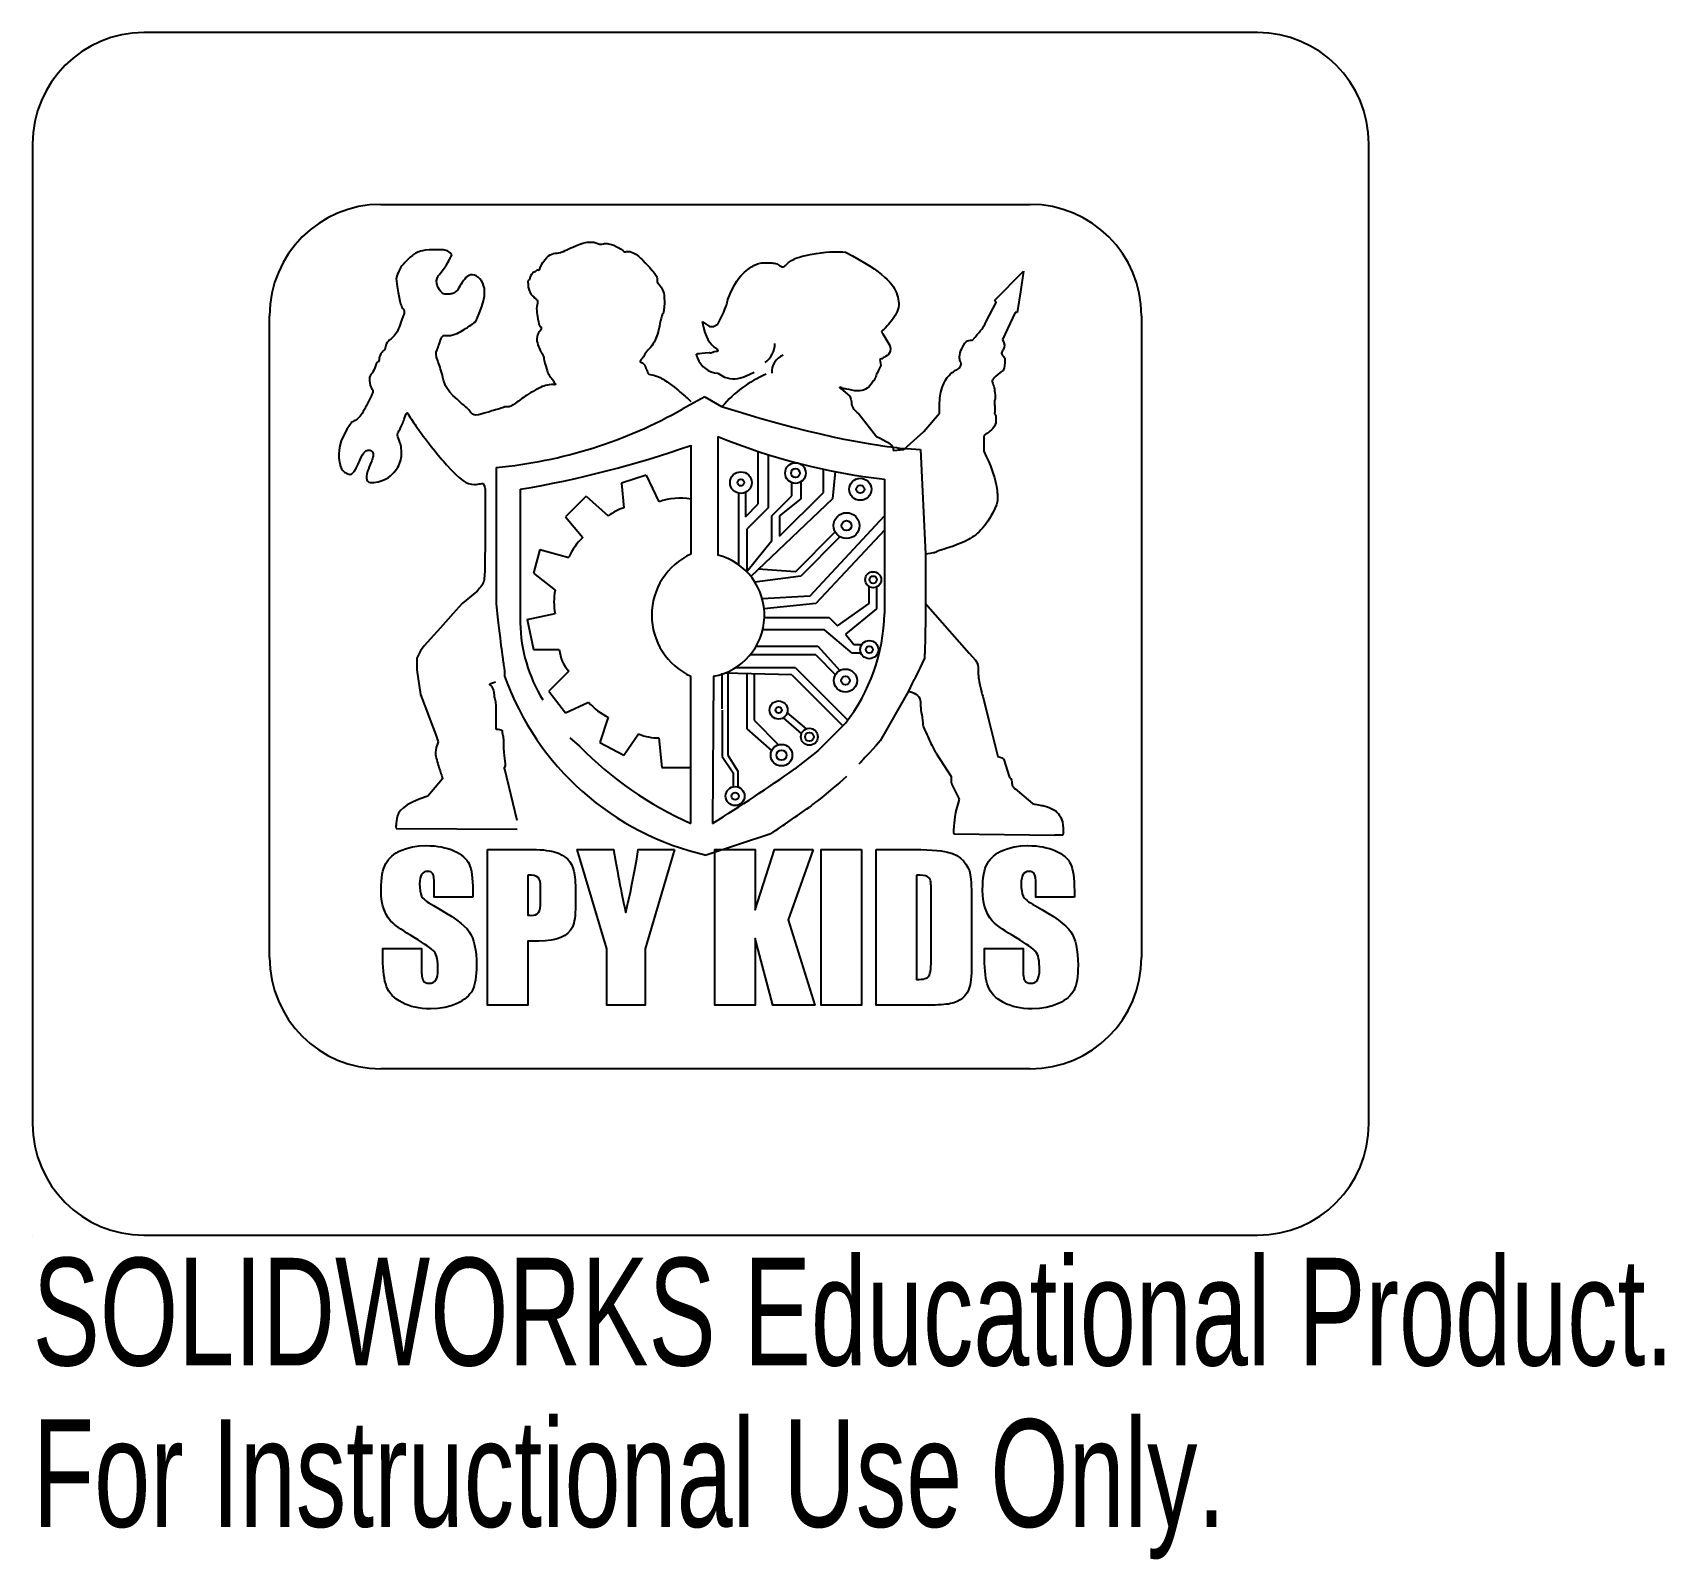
# Model space of a CAD drawing. Header units: millimetres. Extents: x 0 to 73.3, y -14.6 to 54.
import ezdxf

# ---------------------------------------------------------------- set-up
doc = ezdxf.new("R2010")
doc.units = ezdxf.units.MM
doc.styles.add('SLDTEXTSTYLE0', font='TXT', dxfattribs={"width": 0.7})

msp = doc.modelspace()

# ---------------------------------------------------------------- linework, layer by layer
at = {"color": 7, "linetype": 'Continuous', "lineweight": 25}
for p, q in [((55, 54), (5, 54)), ((0, 49), (0, 5)), ((60, 5), (60, 49)), ((5, 0), (55, 0))]:
    msp.add_line(p, q, dxfattribs=at)
at = {"color": 7, "linetype": 'Continuous'}
for p, q in [((15.64, 46.289), (44.79, 46.289)), ((43.185, 41.973), (44.497, 43.291)), ((44.497, 43.291), (44.355, 42.366)), ((42.821, 41.03), (43.275, 41.909)), ((43.275, 41.909), (43.185, 41.973)), ((44.355, 42.366), (44.214, 41.432)), ((10.64, 12.465), (10.64, 41.289)), ((30.062, 41.03), (30.394, 40.8)), ((44.12, 41.432), (43.554, 40.214)), ((44.214, 41.432), (44.12, 41.432)), ((49.79, 41.289), (49.79, 12.465)), ((30.394, 40.8), (30.571, 40.8)), ((30.571, 40.8), (30.762, 40.915)), ((38.181, 40.473), (38.492, 39.955)), ((38.045, 39.328), (38.082, 39.047)), ((30.762, 38.705), (31.064, 38.525)), ((32.008, 38.567), (32.393, 38.756)), ((30.188, 37.645), (29.196, 37.111)), ((30.188, 37.645), (30.936, 37.207)), ((36.295, 38.02), (36.694, 37.682)), ((30.968, 37.204), (30.977, 37.186)), ((37.092, 36.88), (37.894, 35.861)), ((40.017, 36.084), (40.721, 36.917)), ((43.21, 37.232), (43.21, 36.957)), ((43.257, 36.79), (43.257, 36.477)), ((39.121, 35.283), (40.017, 36.084)), ((29.557, 35.467), (29.557, 30.583)), ((30.762, 35.861), (30.762, 30.541)), ((32.584, 32.835), (32.584, 35.193)), ((38.638, 35.242), (39.121, 35.283)), ((39.863, 35.283), (40.091, 30.583)), ((42.709, 35.779), (42.709, 35.202)), ((20.819, 34.476), (20.819, 28.357)), ((33.032, 35.049), (33.032, 32.667)), ((27.544, 34.125), (26.448, 33.766)), ((26.448, 33.766), (26.545, 32.667)), ((27.544, 34.125), (28.125, 32.924)), ((34.089, 33.2), (34.089, 33.787)), ((34.501, 33.829), (34.501, 33.067)), ((35.506, 33.35), (35.506, 34.398)), ((36.028, 34.29), (35.917, 33.066)), ((38.247, 33.942), (38.247, 27.908)), ((21.89, 33.494), (21.89, 27.498)), ((24.854, 33.185), (23.923, 32.254)), ((24.854, 33.185), (25.845, 32.299)), ((31.69, 33.297), (31.69, 30.109)), ((32.008, 33.35), (32.008, 32.259)), ((35.917, 33.066), (32.247, 29.583)), ((33.188, 32.299), (34.089, 33.2)), ((33.541, 31.385), (35.506, 33.35)), ((34.501, 33.067), (33.541, 32.299)), ((23.923, 32.254), (24.706, 31.321)), ((32.008, 32.259), (32.584, 32.835)), ((33.032, 32.667), (32.065, 31.7)), ((33.188, 31.176), (33.188, 32.299)), ((33.541, 32.299), (33.541, 31.385)), ((34.892, 28.688), (38.247, 32.299)), ((32.065, 31.7), (32.065, 29.789)), ((34.253, 29.789), (36.037, 31.579)), ((38.247, 31.659), (35.161, 28.357)), ((22.775, 30.789), (22.488, 29.724)), ((22.775, 30.789), (24.076, 30.437)), ((33.188, 31.176), (32.065, 29.789)), ((36.252, 31.359), (34.501, 29.591)), ((40.091, 30.583), (40.091, 28.844)), ((22.488, 29.724), (23.456, 28.959)), ((34.501, 29.591), (32.432, 29.323)), ((34.253, 29.789), (32.584, 29.902)), ((19.869, 28.844), (19.288, 28.357)), ((34.892, 28.688), (32.76, 28.579)), ((37.569, 28.357), (37.569, 29.13)), ((37.894, 29.13), (37.894, 28.121)), ((40.091, 28.844), (40.091, 28.357)), ((18.882, 27.908), (18.308, 27.271)), ((19.288, 28.357), (18.882, 27.908)), ((22.203, 27.643), (23.456, 27.908)), ((35.161, 28.357), (32.846, 28.121)), ((36.143, 27.358), (37.569, 28.357)), ((37.894, 28.121), (36.498, 26.989)), ((40.091, 28.357), (42.056, 26.136)), ((18.308, 27.271), (17.861, 26.777)), ((22.203, 27.643), (22.488, 26.292)), ((35.549, 27.175), (32.78, 27.175)), ((32.858, 27.741), (35.761, 27.741)), ((36.805, 26.136), (35.549, 27.175)), ((35.761, 27.741), (36.143, 27.358)), ((17.576, 26.462), (17.422, 26.237)), ((17.861, 26.777), (17.576, 26.462)), ((32.49, 26.451), (35.262, 26.451)), ((35.262, 26.451), (36.252, 25.36)), ((36.498, 26.989), (36.88, 26.519)), ((36.88, 26.519), (37.232, 26.519)), ((17.422, 26.237), (17.249, 25.906)), ((17.249, 25.906), (17.249, 25.661)), ((17.249, 25.661), (17.249, 25.381)), ((22.488, 26.292), (23.648, 26.292)), ((35.161, 26.06), (32.219, 26.06)), ((35.161, 26.06), (36.045, 25.154)), ((37.194, 26.136), (36.805, 26.136)), ((42.056, 26.136), (42.335, 25.82)), ((17.249, 25.381), (17.422, 24.279)), ((21.194, 25.324), (21.194, 25.095)), ((24.076, 25.324), (23.174, 24.422)), ((29.557, 18.489), (29.557, 25.095)), ((30.57, 25.095), (30.533, 18.489)), ((30.968, 23.636), (30.968, 25.235)), ((34.089, 25.154), (31.064, 25.233)), ((31.219, 25.229), (31.219, 21.553)), ((34.253, 25.469), (31.542, 25.469)), ((32.065, 25.207), (32.065, 22.732)), ((32.393, 25.198), (32.393, 23.122)), ((34.089, 25.154), (36.377, 22.866)), ((34.253, 25.469), (36.6, 23.122)), ((17.422, 24.279), (17.683, 23.581)), ((23.174, 24.422), (23.923, 23.45)), ((39.334, 24.429), (38.063, 22.195)), ((39.493, 24.793), (39.334, 24.429)), ((42.668, 24.201), (42.939, 23.112)), ((17.683, 23.581), (17.836, 23.169)), ((23.923, 23.45), (24.959, 23.936)), ((30.968, 23.581), (30.968, 21.491)), ((33.88, 23.45), (34.737, 22.734)), ((17.836, 23.169), (17.98, 22.783)), ((17.98, 22.783), (18.101, 22.46)), ((25.845, 23.257), (25.47, 22.12)), ((32.065, 22.732), (33.186, 21.751)), ((32.393, 23.122), (33.495, 22.018)), ((33.694, 23.227), (34.519, 22.511)), ((36.498, 22.988), (35.262, 21.751)), ((42.939, 23.112), (43.337, 21.496)), ((18.101, 22.46), (18.214, 22.156)), ((24.123, 22.326), (24.557, 21.96)), ((25.47, 22.12), (26.545, 21.553)), ((26.545, 21.553), (27.211, 22.511)), ((28.125, 22.326), (28.249, 20.998)), ((30.968, 21.491), (31.462, 20.754)), ((31.219, 21.553), (31.669, 20.835)), ((35.262, 21.751), (34.229, 20.935)), ((40.589, 21.609), (41.249, 20.589)), ((43.606, 21.355), (43.855, 20.589)), ((21.183, 20.935), (21.748, 18.636)), ((28.249, 20.998), (29.557, 20.998)), ((31.462, 20.754), (31.462, 20.135)), ((31.669, 20.835), (31.669, 20.124)), ((18.409, 20.483), (17.744, 19.716)), ((41.288, 20.205), (41.599, 19.576)), ((44.12, 20.035), (44.896, 19.379)), ((16.32, 18.256), (21.762, 18.224)), ((33.142, 18.02), (30.246, 17.066)), ((41.357, 18.02), (45.897, 17.958)), ((46.264, 17.958), (45.897, 17.958)), ((44.79, 7.465), (15.64, 7.465))]:
    msp.add_line(p, q, dxfattribs=at)
at = {"color": 7, "linetype": 'Continuous', "flags": 128}
for points in [[(19.764, 15.183), (18.035, 15.183), (18.035, 15.183), (18.035, 15.736), (18.035, 15.736), (18.031, 15.912), (18.018, 16.053), (17.996, 16.158), (17.965, 16.229), (17.926, 16.275), (17.873, 16.309), (17.81, 16.329), (17.734, 16.336), (17.734, 16.336), (17.651, 16.327), (17.579, 16.301), (17.518, 16.257), (17.466, 16.197), (17.426, 16.118), (17.399, 16.022), (17.381, 15.907), (17.376, 15.775), (17.376, 15.775), (17.381, 15.604), (17.398, 15.456), (17.425, 15.329), (17.464, 15.227), (17.464, 15.227), (17.491, 15.18), (17.528, 15.131), (17.577, 15.08), (17.639, 15.027), (17.709, 14.973), (17.793, 14.916), (17.888, 14.858), (17.994, 14.798), (17.994, 14.798), (18.299, 14.626), (18.574, 14.461), (18.82, 14.303), (19.035, 14.152), (19.221, 14.009), (19.377, 13.874), (19.504, 13.747), (19.601, 13.626), (19.601, 13.626), (19.678, 13.5), (19.745, 13.356), (19.8, 13.195), (19.847, 13.015), (19.883, 12.818), (19.908, 12.602), (19.924, 12.369), (19.929, 12.118), (19.929, 12.118), (19.926, 11.935), (19.917, 11.764), (19.903, 11.606), (19.884, 11.46), (19.858, 11.328), (19.827, 11.207), (19.791, 11.099), (19.749, 11.002), (19.699, 10.915), (19.638, 10.831), (19.567, 10.75), (19.486, 10.673), (19.395, 10.599), (19.292, 10.53), (19.18, 10.464), (19.057, 10.401), (18.789, 10.296), (18.502, 10.22), (18.192, 10.175), (17.863, 10.159), (17.863, 10.159), (17.678, 10.163), (17.502, 10.177), (17.332, 10.199), (17.17, 10.23), (17.013, 10.27), (16.864, 10.319), (16.721, 10.375), (16.586, 10.442), (16.46, 10.516), (16.344, 10.594), (16.241, 10.677), (16.149, 10.764), (16.067, 10.857), (15.998, 10.954), (15.939, 11.056), (15.892, 11.163), (15.854, 11.279), (15.82, 11.405), (15.793, 11.544), (15.77, 11.693), (15.752, 11.855), (15.739, 12.028), (15.732, 12.212), (15.729, 12.407), (15.729, 12.407), (15.729, 12.877), (15.729, 12.877), (17.458, 12.877), (17.458, 12.877), (17.458, 11.97), (17.458, 11.97), (17.46, 11.869), (17.464, 11.779), (17.469, 11.698), (17.478, 11.626), (17.488, 11.563), (17.502, 11.51), (17.518, 11.467), (17.536, 11.432), (17.582, 11.379), (17.642, 11.342), (17.718, 11.32), (17.81, 11.312), (17.81, 11.312), (17.902, 11.321), (17.982, 11.349), (18.049, 11.395), (18.103, 11.459), (18.146, 11.541), (18.175, 11.643), (18.193, 11.76), (18.2, 11.896), (18.2, 11.896), (18.197, 12.048), (18.189, 12.187), (18.176, 12.312), (18.157, 12.424), (18.134, 12.52), (18.104, 12.604), (18.071, 12.674), (18.031, 12.73), (18.031, 12.73), (17.98, 12.783), (17.91, 12.843), (17.824, 12.91), (17.721, 12.986), (17.601, 13.069), (17.464, 13.159), (17.309, 13.255), (17.137, 13.361), (17.137, 13.361), (16.964, 13.466), (16.806, 13.565), (16.665, 13.657), (16.537, 13.742), (16.426, 13.817), (16.33, 13.887), (16.249, 13.949), (16.183, 14.004), (16.073, 14.117), (15.971, 14.25), (15.88, 14.402), (15.799, 14.573), (15.732, 14.767), (15.685, 14.986), (15.656, 15.23), (15.647, 15.499), (15.647, 15.499), (15.651, 15.696), (15.66, 15.879), (15.676, 16.047), (15.699, 16.203), (15.729, 16.345), (15.765, 16.473), (15.809, 16.588), (15.858, 16.688), (15.914, 16.78), (15.98, 16.866), (16.052, 16.947), (16.134, 17.023), (16.223, 17.094), (16.321, 17.161), (16.426, 17.221), (16.54, 17.276), (16.788, 17.369), (17.06, 17.436), (17.357, 17.476), (17.677, 17.489), (17.677, 17.489), (17.856, 17.485), (18.028, 17.474), (18.193, 17.455), (18.351, 17.431), (18.503, 17.397), (18.649, 17.357), (18.786, 17.31), (18.918, 17.254), (19.041, 17.194), (19.153, 17.131), (19.253, 17.063), (19.345, 16.992), (19.423, 16.916), (19.493, 16.838), (19.551, 16.754), (19.597, 16.668), (19.636, 16.571), (19.67, 16.459), (19.699, 16.333), (19.723, 16.19), (19.741, 16.032), (19.754, 15.858), (19.762, 15.669), (19.764, 15.465), (19.764, 15.465), (19.764, 15.183)], [(20.423, 17.324), (22.271, 17.324), (22.271, 17.324), (22.454, 17.323), (22.625, 17.316), (22.784, 17.307), (22.935, 17.296), (23.073, 17.279), (23.201, 17.258), (23.318, 17.235), (23.424, 17.208), (23.613, 17.145), (23.776, 17.068), (23.915, 16.979), (24.029, 16.876), (24.123, 16.763), (24.2, 16.637), (24.26, 16.5), (24.304, 16.351), (24.321, 16.269), (24.336, 16.176), (24.348, 16.072), (24.358, 15.957), (24.366, 15.833), (24.372, 15.697), (24.375, 15.552), (24.376, 15.395), (24.376, 15.395), (24.376, 14.794), (24.376, 14.794), (24.374, 14.635), (24.367, 14.487), (24.357, 14.349), (24.341, 14.224), (24.321, 14.108), (24.296, 14.005), (24.268, 13.913), (24.235, 13.832), (24.15, 13.689), (24.035, 13.564), (23.891, 13.457), (23.717, 13.367), (23.514, 13.296), (23.282, 13.246), (23.022, 13.217), (22.733, 13.206), (22.733, 13.206), (22.235, 13.206), (22.235, 13.206), (22.235, 10.324), (22.235, 10.324), (20.423, 10.324), (20.423, 10.324), (20.423, 17.324)], [(28.823, 17.324), (27.506, 12.858), (27.506, 12.858), (27.506, 10.324), (27.506, 10.324), (25.776, 10.324), (25.776, 10.324), (25.776, 12.858), (25.776, 12.858), (24.458, 17.324), (24.458, 17.324), (26.085, 17.324), (26.085, 17.324), (26.131, 17.063), (26.175, 16.812), (26.217, 16.572), (26.259, 16.345), (26.299, 16.127), (26.336, 15.923), (26.373, 15.728), (26.408, 15.546), (26.441, 15.373), (26.472, 15.214), (26.503, 15.064), (26.531, 14.927), (26.56, 14.799), (26.585, 14.685), (26.609, 14.581), (26.632, 14.488), (26.632, 14.488), (26.7, 14.774), (26.768, 15.079), (26.838, 15.404), (26.907, 15.749), (26.978, 16.113), (27.05, 16.497), (27.123, 16.901), (27.197, 17.324), (27.197, 17.324), (28.823, 17.324)], [(35.041, 17.324), (33.929, 14.164), (33.929, 14.164), (35.123, 10.324), (35.123, 10.324), (33.229, 10.324), (33.229, 10.324), (32.447, 13.325), (32.447, 13.325), (32.447, 10.324), (32.447, 10.324), (30.635, 10.324), (30.635, 10.324), (30.635, 17.324), (30.635, 17.324), (32.447, 17.324), (32.447, 17.324), (32.447, 14.604), (32.447, 14.604), (33.311, 17.324), (33.311, 17.324), (35.041, 17.324)], [(37.223, 17.324), (37.223, 10.324), (37.223, 10.324), (35.411, 10.324), (35.411, 10.324), (35.411, 17.324), (35.411, 17.324), (37.223, 17.324)], [(37.882, 17.324), (39.265, 17.324), (39.265, 17.324), (39.587, 17.323), (39.88, 17.316), (40.148, 17.307), (40.389, 17.294), (40.601, 17.276), (40.786, 17.256), (40.946, 17.231), (41.077, 17.203), (41.3, 17.132), (41.493, 17.043), (41.659, 16.934), (41.795, 16.805), (41.907, 16.663), (41.994, 16.513), (42.06, 16.355), (42.103, 16.189), (42.117, 16.094), (42.13, 15.978), (42.14, 15.842), (42.149, 15.686), (42.155, 15.508), (42.16, 15.311), (42.163, 15.093), (42.164, 14.855), (42.164, 14.855), (42.164, 12.403), (42.164, 12.403), (42.163, 12.178), (42.159, 11.971), (42.151, 11.784), (42.142, 11.617), (42.13, 11.469), (42.114, 11.342), (42.095, 11.232), (42.074, 11.144), (42.022, 10.993), (41.951, 10.861), (41.865, 10.745), (41.76, 10.646), (41.642, 10.563), (41.511, 10.494), (41.365, 10.437), (41.207, 10.395), (41.119, 10.378), (41.022, 10.364), (40.912, 10.351), (40.794, 10.342), (40.664, 10.334), (40.525, 10.328), (40.374, 10.325), (40.214, 10.324), (40.214, 10.324), (37.882, 10.324), (37.882, 10.324), (37.882, 17.324)], [(46.776, 15.183), (45.047, 15.183), (45.047, 15.183), (45.047, 15.736), (45.047, 15.736), (45.043, 15.912), (45.03, 16.053), (45.008, 16.158), (44.977, 16.229), (44.937, 16.275), (44.885, 16.309), (44.822, 16.329), (44.746, 16.336), (44.746, 16.336), (44.663, 16.327), (44.591, 16.301), (44.529, 16.257), (44.478, 16.197), (44.438, 16.118), (44.411, 16.022), (44.393, 15.907), (44.388, 15.775), (44.388, 15.775), (44.393, 15.604), (44.41, 15.456), (44.437, 15.329), (44.475, 15.227), (44.475, 15.227), (44.502, 15.18), (44.54, 15.131), (44.589, 15.08), (44.65, 15.027), (44.721, 14.973), (44.805, 14.916), (44.9, 14.858), (45.006, 14.798), (45.006, 14.798), (45.31, 14.626), (45.586, 14.461), (45.832, 14.303), (46.047, 14.152), (46.233, 14.009), (46.389, 13.874), (46.516, 13.747), (46.613, 13.626), (46.613, 13.626), (46.69, 13.5), (46.757, 13.356), (46.812, 13.195), (46.858, 13.015), (46.894, 12.818), (46.92, 12.602), (46.936, 12.369), (46.941, 12.118), (46.941, 12.118), (46.938, 11.935), (46.929, 11.764), (46.915, 11.606), (46.896, 11.46), (46.87, 11.328), (46.839, 11.207), (46.803, 11.099), (46.761, 11.002), (46.71, 10.915), (46.65, 10.831), (46.579, 10.75), (46.498, 10.673), (46.407, 10.599), (46.304, 10.53), (46.192, 10.464), (46.068, 10.401), (45.801, 10.296), (45.514, 10.22), (45.204, 10.175), (44.874, 10.159), (44.874, 10.159), (44.69, 10.163), (44.514, 10.177), (44.344, 10.199), (44.182, 10.23), (44.025, 10.27), (43.876, 10.319), (43.733, 10.375), (43.598, 10.442), (43.472, 10.516), (43.356, 10.594), (43.253, 10.677), (43.16, 10.764), (43.079, 10.857), (43.01, 10.954), (42.951, 11.056), (42.904, 11.163), (42.866, 11.279), (42.832, 11.405), (42.805, 11.544), (42.782, 11.693), (42.764, 11.855), (42.751, 12.028), (42.743, 12.212), (42.741, 12.407), (42.741, 12.407), (42.741, 12.877), (42.741, 12.877), (44.47, 12.877), (44.47, 12.877), (44.47, 11.97), (44.47, 11.97), (44.472, 11.869), (44.475, 11.779), (44.481, 11.698), (44.49, 11.626), (44.5, 11.563), (44.514, 11.51), (44.529, 11.467), (44.547, 11.432), (44.594, 11.379), (44.654, 11.342), (44.73, 11.32), (44.822, 11.312), (44.822, 11.312), (44.914, 11.321), (44.994, 11.349), (45.061, 11.395), (45.115, 11.459), (45.157, 11.541), (45.187, 11.643), (45.205, 11.76), (45.211, 11.896), (45.211, 11.896), (45.209, 12.048), (45.201, 12.187), (45.188, 12.312), (45.169, 12.424), (45.146, 12.52), (45.116, 12.604), (45.083, 12.674), (45.043, 12.73), (45.043, 12.73), (44.991, 12.783), (44.922, 12.843), (44.836, 12.91), (44.733, 12.986), (44.613, 13.069), (44.475, 13.159), (44.321, 13.255), (44.149, 13.361), (44.149, 13.361), (43.976, 13.466), (43.818, 13.565), (43.676, 13.657), (43.549, 13.742), (43.438, 13.817), (43.342, 13.887), (43.261, 13.949), (43.195, 14.004), (43.084, 14.117), (42.983, 14.25), (42.891, 14.402), (42.81, 14.573), (42.743, 14.767), (42.697, 14.986), (42.667, 15.23), (42.658, 15.499), (42.658, 15.499), (42.662, 15.696), (42.671, 15.879), (42.688, 16.047), (42.711, 16.203), (42.741, 16.345), (42.777, 16.473), (42.821, 16.588), (42.869, 16.688), (42.926, 16.78), (42.992, 16.866), (43.064, 16.947), (43.146, 17.023), (43.235, 17.094), (43.333, 17.161), (43.438, 17.221), (43.551, 17.276), (43.8, 17.369), (44.071, 17.436), (44.369, 17.476), (44.689, 17.489), (44.689, 17.489), (44.868, 17.485), (45.04, 17.474), (45.205, 17.455), (45.363, 17.431), (45.515, 17.397), (45.66, 17.357), (45.798, 17.31), (45.929, 17.254), (46.053, 17.194), (46.165, 17.131), (46.265, 17.063), (46.357, 16.992), (46.435, 16.916), (46.505, 16.838), (46.563, 16.754), (46.609, 16.668), (46.647, 16.571), (46.682, 16.459), (46.71, 16.333), (46.735, 16.19), (46.753, 16.032), (46.766, 15.858), (46.774, 15.669), (46.776, 15.465), (46.776, 15.465), (46.776, 15.183)], [(22.235, 16.171), (22.235, 14.363), (22.235, 14.363), (22.307, 14.361), (22.369, 14.359), (22.369, 14.359), (22.485, 14.367), (22.58, 14.39), (22.657, 14.43), (22.715, 14.484), (22.757, 14.564), (22.787, 14.677), (22.805, 14.824), (22.811, 15.004), (22.811, 15.004), (22.811, 15.588), (22.811, 15.588), (22.805, 15.754), (22.783, 15.889), (22.748, 15.991), (22.699, 16.062), (22.629, 16.109), (22.527, 16.144), (22.396, 16.165), (22.235, 16.171)], [(39.694, 16.171), (39.694, 11.477), (39.694, 11.477), (39.801, 11.479), (39.897, 11.487), (39.983, 11.5), (40.058, 11.517), (40.121, 11.54), (40.175, 11.567), (40.217, 11.6), (40.248, 11.638), (40.273, 11.687), (40.293, 11.752), (40.311, 11.836), (40.327, 11.938), (40.338, 12.055), (40.346, 12.19), (40.351, 12.343), (40.353, 12.513), (40.353, 12.513), (40.353, 15.286), (40.353, 15.286), (40.353, 15.402), (40.35, 15.506), (40.347, 15.6), (40.344, 15.683), (40.338, 15.755), (40.333, 15.816), (40.326, 15.866), (40.318, 15.906), (40.295, 15.97), (40.261, 16.026), (40.216, 16.071), (40.16, 16.107), (40.084, 16.135), (39.982, 16.156), (39.851, 16.167), (39.694, 16.171)], [(0, 0), (0, 0)], [(0, 0), (0, 0)], [(0, 0), (0, 0)], [(0, 0), (0, 0)], [(0, 0), (0, 0)]]:
    msp.add_lwpolyline(points, dxfattribs=at)
at = {"color": 7, "linetype": 'Continuous'}
for centre, radius in [((34.253, 34.22), 0.463), ((31.803, 33.792), 0.487), ((31.803, 33.792), 0.15), ((34.253, 34.22), 0.2), ((37.163, 33.494), 0.497), ((37.163, 33.494), 0.182), ((36.545, 31.861), 0.581), ((36.545, 31.861), 0.223), ((37.743, 29.433), 0.359), ((37.743, 29.433), 0.164), ((37.569, 26.292), 0.406), ((37.569, 26.292), 0.158), ((36.498, 24.904), 0.518), ((36.498, 24.904), 0.191), ((33.495, 23.581), 0.406), ((33.495, 23.581), 0.142), ((34.876, 22.38), 0.381), ((33.626, 21.553), 0.483), ((34.876, 22.38), 0.195), ((33.626, 21.553), 0.223), ((31.542, 19.716), 0.427), ((31.542, 19.716), 0.165)]:
    msp.add_circle(centre, radius, dxfattribs=at)
at = {"color": 7, "linetype": 'Continuous', "lineweight": 25}
for centre, start, end in [((5, 49), 90, 180), ((55, 49), 0, 90), ((5, 5), 180, 270), ((55, 5), 270, 0)]:
    msp.add_arc(centre, 5, start, end, dxfattribs=at)
at = {"color": 7, "linetype": 'Continuous'}
for centre, radius, start, end in [((15.64, 41.289), 5, 90, 180), ((44.79, 41.289), 5, 0, 90), ((32.247, 40.06), 1.084, 306.42304, 358.90861), ((30.852, 39.779), 1.078, 201.52298, 265.23299), ((33.97, 38.776), 0.785, 110.54913, 185.21584), ((34.892, 33.942), 5.103, 112.47711, 140.25298), ((31.48, 39.795), 1.336, 251.85334, 293.24533), ((18.947, 55.061), 20.67, 275.19463, 299.7257), ((14.209, 79.225), 46.372, 279.53469, 289.32836), ((41.611, 62.613), 28.868, 247.92501, 263.30831), ((29.068, 30.42), 2.675, 79.46285, 110.63912), ((27.536, 29.936), 2.905, 109.9391, 125.58004), ((26.418, 29.433), 2.548, 132.2068, 156.78814), ((30.819, 27.839), 3.02, 114.70501, 245.29499), ((30.071, 27.839), 2.789, 280.31652, 75.65109), ((26.295, 28.433), 2.887, 169.5137, 190.4863), ((29.872, 28.114), 8.378, 322.2723, 358.59016), ((28.805, 27.643), 6.916, 181.19857, 211.49119), ((25.31, 26.448), 1.669, 185.34279, 222.33535), ((33.032, 29.323), 12.57, 199.6552, 257.19477), ((26.973, 25.647), 2.643, 220.35123, 244.74406), ((28.098, 24.548), 2.222, 246.46233, 270.69001), ((35.917, 32.989), 15.833, 224.15278, 246.31544), ((-10.673, 84.764), 78.04, 301.87135, 305.1256), ((2.114, 64.677), 56.032, 303.62519, 305.7831), ((15.64, 12.465), 5, 180, 270), ((44.79, 12.465), 5, 270, 0)]:
    msp.add_arc(centre, radius, start, end, dxfattribs=at)
for points, knots in [([(18.817, 44.021), (18.72, 44.153), (18.578, 44.247), (18.243, 44.25), (17.571, 44.246), (17.413, 44.185), (17.262, 44.128), (16.971, 43.967), (16.538, 43.464), (16.667, 43.649), (16.538, 43.464)], [0, 0, 0, 0, 0.061326, 0.124965, 0.250501, 0.502538, 0.565904, 0.626501, 0.7514, 1, 1, 1, 1]), ([(18.274, 43.137), (18.63, 43.605), (18.817, 44.021), (18.761, 43.879), (18.817, 44.021)], [0, 0, 0, 0, 0.563563, 1, 1, 1, 1]), ([(22.738, 43.311), (22.972, 43.904), (23.392, 44.127), (23.646, 44.092), (23.848, 44.18), (24.704, 44.593), (25.024, 44.614), (25.334, 44.566), (25.463, 44.47), (25.614, 44.524), (25.934, 44.534), (26.498, 44.26), (26.547, 44.151), (26.582, 44.151), (26.748, 44.193), (27.054, 44.111), (27.666, 43.515), (27.938, 43.193), (28.049, 43.015), (28.042, 42.801), (28.054, 42.875), (28.042, 42.801)], [0, 0, 0, 0, 0.0939054, 0.1639924, 0.2017733, 0.2342484, 0.374386, 0.4216094, 0.4678487, 0.4914952, 0.5152066, 0.562316, 0.6547872, 0.6723213, 0.6775497, 0.7027861, 0.7493892, 0.8753107, 0.9373914, 0.968383, 1, 1, 1, 1]), ([(31.219, 42.012), (31.496, 42.767), (32.035, 43.35), (32.362, 43.537), (32.632, 43.659), (32.927, 43.664), (33.161, 43.666), (33.445, 43.62), (33.569, 43.509), (33.702, 43.466), (33.785, 43.526), (33.847, 43.591), (33.96, 43.684), (34.168, 43.849), (35.3, 44.172), (36.498, 44.143), (36.103, 44.17), (36.498, 44.143)], [0, 0, 0, 0, 0.126239, 0.250774, 0.309875, 0.356393, 0.402665, 0.439412, 0.484415, 0.510557, 0.532512, 0.548702, 0.562712, 0.585725, 0.627325, 0.811993, 1, 1, 1, 1]), ([(36.498, 44.143), (38.253, 43.23), (38.865, 42.455), (38.943, 41.478), (38.286, 40.726), (38.194, 40.642), (38.139, 40.609), (38.11, 40.57), (38.181, 40.473), (38.14, 40.505), (38.181, 40.473)], [0, 0, 0, 0, 0.373003, 0.559333, 0.744215, 0.932433, 0.956073, 0.968024, 0.977257, 1, 1, 1, 1]), ([(16.538, 43.464), (16.394, 43.187), (16.32, 42.954), (16.342, 43.033), (16.32, 42.954)], [0, 0, 0, 0, 0.560356, 1, 1, 1, 1]), ([(22.738, 43.311), (22.696, 43.341), (22.664, 43.345), (22.616, 43.303), (22.543, 43.234), (22.492, 43.235), (22.45, 43.217), (22.33, 43.046), (22.315, 42.925), (22.297, 42.881), (22.255, 42.871), (22.243, 42.853), (22.24, 42.825), (22.244, 42.76), (22.244, 42.658), (22.301, 42.262), (22.639, 42.038), (22.682, 41.948), (22.668, 41.847), (22.613, 41.652), (22.697, 41.055), (22.735, 40.908), (22.758, 40.835), (22.823, 40.789), (22.839, 40.723), (22.822, 40.649), (22.713, 40.545), (22.605, 40.261), (22.685, 39.975), (22.793, 39.692), (22.899, 39.585), (22.94, 39.444), (23.088, 38.784), (23.171, 38.633), (23.277, 38.505), (23.477, 38.227), (23.483, 38.213), (23.48, 38.201), (23.438, 38.188), (23.396, 38.194), (23.056, 38.196), (22.513, 37.934), (21.836, 37.491), (21.527, 37.23), (21.337, 37.185), (21.23, 37.205), (21.136, 37.162), (21.166, 37.183), (21.136, 37.162)], [0, 0, 0, 0, 0.00597, 0.009724, 0.017068, 0.028726, 0.034698, 0.040027, 0.064149, 0.078241, 0.083714, 0.08879, 0.091231, 0.094483, 0.102055, 0.113816, 0.1602, 0.207182, 0.218736, 0.230513, 0.253995, 0.32381, 0.341325, 0.350269, 0.359563, 0.367368, 0.376171, 0.393586, 0.428746, 0.463168, 0.498232, 0.515682, 0.532646, 0.611098, 0.630935, 0.65026, 0.689932, 0.691667, 0.693034, 0.698164, 0.703071, 0.742394, 0.812238, 0.905983, 0.952715, 0.975424, 0.987985, 1, 1, 1, 1]), ([(16.32, 42.954), (16.455, 41.927), (16.567, 41.686), (16.649, 41.574), (16.712, 41.469), (16.512, 40.958), (16.365, 40.419), (15.928, 40.163), (15.836, 39.915), (15.827, 39.778), (15.727, 39.701), (15.561, 39.502), (15.557, 39.236), (15.546, 39.328), (15.557, 39.236)], [0, 0, 0, 0, 0.244867, 0.307583, 0.340471, 0.369513, 0.499273, 0.631331, 0.751005, 0.813612, 0.846026, 0.875875, 0.937077, 1, 1, 1, 1]), ([(19.897, 41.03), (20.386, 42.072), (20.309, 42.699), (19.962, 43.115), (19.596, 43.155), (19.349, 42.892), (19.104, 42.455), (18.926, 42.278), (18.692, 42.253), (18.435, 42.25), (18.268, 42.423), (18.063, 42.853), (18.274, 43.137), (18.177, 43.045), (18.274, 43.137)], [0, 0, 0, 0, 0.214387, 0.332232, 0.432993, 0.501711, 0.56899, 0.662268, 0.709072, 0.752783, 0.80068, 0.845475, 0.934208, 1, 1, 1, 1]), ([(28.042, 42.801), (28.336, 42.473), (28.377, 42.03), (28.364, 41.586), (28.326, 41.481), (28.324, 41.426), (28.295, 41.378), (28.205, 41.176), (28.059, 40.304), (27.826, 39.934), (27.509, 39.629), (27.426, 39.423), (27.27, 39.268), (27.268, 39.241), (27.279, 39.212), (27.311, 39.192), (27.353, 39.187), (27.427, 39.143), (27.5, 39.058), (27.515, 38.949), (27.611, 38.813), (27.604, 38.727), (27.649, 38.661), (27.976, 38.614), (28.567, 38.313), (29.557, 37.435), (29.239, 37.729), (29.557, 37.435)], [0, 0, 0, 0, 0.062294, 0.125104, 0.187992, 0.203681, 0.211542, 0.21945, 0.250725, 0.375666, 0.437532, 0.499706, 0.531171, 0.562275, 0.566138, 0.570502, 0.575893, 0.581902, 0.594001, 0.609936, 0.62539, 0.648904, 0.661134, 0.672406, 0.719065, 0.812896, 1, 1, 1, 1]), ([(30.762, 40.915), (31.083, 41.502), (31.219, 42.012), (31.182, 41.838), (31.219, 42.012)], [0, 0, 0, 0, 0.559055, 1, 1, 1, 1]), ([(19.057, 37.541), (18.497, 37.997), (18.449, 38.596), (18.106, 39.446), (18.098, 39.644), (18.204, 39.852), (18.343, 40.3), (18.409, 40.382), (18.505, 40.407), (18.746, 40.376), (19.176, 40.517), (19.897, 41.03), (19.67, 40.851), (19.897, 41.03)], [0, 0, 0, 0, 0.146536, 0.26849, 0.454657, 0.494941, 0.542351, 0.637452, 0.658837, 0.67903, 0.72845, 0.820271, 1, 1, 1, 1]), ([(30.062, 41.03), (30.197, 40.242), (30.688, 39.831), (30.496, 39.952), (30.688, 39.831)], [0, 0, 0, 0, 0.5552653, 1, 1, 1, 1]), ([(42.207, 40.187), (42.538, 40.592), (42.707, 40.787), (42.821, 41.03), (42.789, 40.946), (42.821, 41.03)], [0, 0, 0, 0, 0.498045, 0.744216, 1, 1, 1, 1]), ([(30.394, 39.617), (29.807, 39.574), (29.797, 39.559), (29.798, 39.535), (29.817, 39.473), (29.842, 39.414), (29.849, 39.394), (29.85, 39.387), (29.849, 39.384), (29.85, 39.385), (29.849, 39.384)], [0, 0, 0, 0, 0.7442637, 0.7663818, 0.7965225, 0.8785657, 0.9597396, 0.9871668, 0.9954829, 1, 1, 1, 1]), ([(30.688, 39.831), (30.768, 39.746), (30.772, 39.719), (30.761, 39.695), (30.394, 39.617), (30.542, 39.603), (30.394, 39.617)], [0, 0, 0, 0, 0.215236, 0.26433, 0.311679, 1, 1, 1, 1]), ([(38.492, 39.955), (38.552, 39.731), (38.455, 39.521), (38.045, 39.328), (38.198, 39.368), (38.045, 39.328)], [0, 0, 0, 0, 0.252972, 0.505159, 1, 1, 1, 1]), ([(40.721, 36.917), (40.674, 37.951), (41.229, 38.825), (41.493, 38.82), (41.676, 39.016), (41.711, 39.136), (41.647, 39.244), (41.594, 39.494), (41.775, 39.977), (41.951, 40.173), (42.078, 40.183), (42.207, 40.187), (42.164, 40.185), (42.207, 40.187)], [0, 0, 0, 0, 0.249797, 0.499768, 0.56329, 0.62809, 0.658036, 0.688447, 0.750159, 0.874708, 0.938133, 0.968882, 1, 1, 1, 1]), ([(43.554, 40.214), (43.668, 39.998), (43.598, 39.772), (43.512, 39.676), (43.495, 39.575), (43.65, 39.384), (43.578, 39.439), (43.65, 39.384)], [0, 0, 0, 0, 0.254457, 0.501141, 0.635624, 0.742999, 1, 1, 1, 1]), ([(15.557, 39.236), (15.498, 39.227), (15.462, 39.195), (15.412, 39.104), (15.32, 38.812), (15.234, 38.698), (15.132, 38.58), (15.103, 38.275), (15.228, 37.998), (15.282, 37.939), (15.281, 37.863), (15.222, 37.72), (15.083, 37.444), (14.806, 36.871), (14.612, 36.634), (14.327, 36.511), (14.429, 36.543), (14.327, 36.511)], [0, 0, 0, 0, 0.018048, 0.032719, 0.064142, 0.15698, 0.200272, 0.247591, 0.340232, 0.432338, 0.45664, 0.479614, 0.526686, 0.620334, 0.8131, 0.90603, 1, 1, 1, 1]), ([(38.082, 39.047), (38.012, 38.865), (37.885, 38.696), (37.856, 38.503), (37.743, 38.341), (37.79, 38.391), (37.743, 38.341)], [0, 0, 0, 0, 0.243471, 0.508878, 0.752933, 1, 1, 1, 1]), ([(43.65, 39.384), (43.657, 39.068), (43.581, 38.83), (43.613, 38.908), (43.581, 38.83)], [0, 0, 0, 0, 0.557256, 1, 1, 1, 1]), ([(37.743, 38.341), (37.49, 37.969), (37.086, 37.848), (36.252, 38.081), (36.521, 37.96), (36.252, 38.081)], [0, 0, 0, 0, 0.259013, 0.50138, 1, 1, 1, 1]), ([(43.581, 38.83), (43.19, 38.552), (43.025, 38.364), (43.159, 38.17), (43.23, 37.696), (43.231, 37.574), (43.216, 37.518), (43.178, 37.469), (43.21, 37.232), (43.172, 37.319), (43.21, 37.232)], [0, 0, 0, 0, 0.249117, 0.378851, 0.501221, 0.750065, 0.813494, 0.843168, 0.875489, 1, 1, 1, 1]), ([(21.136, 37.162), (20.993, 37.107), (20.843, 37.086), (20.555, 36.989), (19.97, 36.812), (19.813, 36.815), (19.696, 36.909), (19.506, 37.156), (19.471, 37.162), (19.441, 37.184), (19.392, 37.243), (19.276, 37.336), (19.057, 37.541), (19.126, 37.468), (19.057, 37.541)], [0, 0, 0, 0, 0.062889, 0.124949, 0.249465, 0.500278, 0.564957, 0.62627, 0.754332, 0.769069, 0.784362, 0.815594, 0.876669, 1, 1, 1, 1]), ([(36.252, 38.081), (36.229, 38.067), (36.227, 38.056), (36.295, 38.02), (36.261, 38.025), (36.295, 38.02)], [0, 0, 0, 0, 0.23208, 0.331104, 1, 1, 1, 1]), ([(36.694, 37.682), (36.775, 37.46), (36.753, 37.217), (36.916, 37.043), (37.092, 36.88), (37.038, 36.935), (37.092, 36.88)], [0, 0, 0, 0, 0.246924, 0.500741, 0.749494, 1, 1, 1, 1]), ([(14.327, 36.511), (13.698, 35.643), (13.737, 34.588), (13.926, 34.274), (14.251, 34.14), (14.357, 34.184), (14.427, 34.286), (14.558, 34.489), (14.747, 34.933), (14.902, 35.213), (15.055, 35.261), (15.218, 35.241), (15.301, 35.102), (15.291, 34.941), (15.182, 34.638), (14.985, 34.196), (14.963, 33.957), (15.103, 33.765), (15.802, 33.85), (16.362, 34.314), (16.633, 34.976), (16.495, 35.683), (16.387, 35.841), (16.376, 35.994), (16.564, 36.299), (16.771, 36.886), (16.793, 36.919), (16.818, 36.926), (16.978, 36.672), (17.664, 35.669), (19.063, 34.003), (19.552, 33.652), (20.145, 33.744), (20.238, 33.78), (20.319, 33.559), (20.32, 33.016), (20.315, 30.848), (20.314, 29.748), (20.254, 29.207), (19.869, 28.844), (20.025, 28.951), (19.869, 28.844)], [0, 0, 0, 0, 0.052508, 0.104185, 0.122122, 0.139343, 0.144971, 0.151018, 0.162808, 0.186454, 0.202094, 0.209972, 0.21803, 0.225939, 0.233842, 0.24958, 0.273251, 0.285018, 0.296664, 0.331118, 0.366731, 0.401702, 0.436955, 0.44634, 0.453835, 0.471374, 0.501846, 0.503778, 0.505053, 0.519722, 0.579198, 0.685704, 0.715133, 0.744503, 0.749372, 0.760931, 0.787492, 0.893604, 0.947445, 0.974091, 1, 1, 1, 1]), ([(30.936, 37.207), (35.837, 35.68), (39.863, 35.283), (38.509, 35.356), (39.863, 35.283)], [0, 0, 0, 0, 0.559307, 1, 1, 1, 1]), ([(43.21, 36.957), (43.174, 36.919), (43.184, 36.882), (43.211, 36.853), (43.257, 36.79), (43.243, 36.813), (43.257, 36.79)], [0, 0, 0, 0, 0.253128, 0.43564, 0.626072, 1, 1, 1, 1]), ([(42.721, 35.917), (42.71, 35.84), (42.709, 35.779), (42.709, 35.8), (42.709, 35.779)], [0, 0, 0, 0, 0.559864, 1, 1, 1, 1]), ([(43.257, 36.477), (43.151, 36.248), (43.013, 36.108), (42.721, 35.917), (42.822, 35.976), (42.721, 35.917)], [0, 0, 0, 0, 0.316622, 0.562624, 1, 1, 1, 1]), ([(37.894, 35.861), (38.359, 35.644), (38.571, 35.478), (38.644, 35.376), (38.638, 35.242), (38.647, 35.289), (38.638, 35.242)], [0, 0, 0, 0, 0.492803, 0.75072, 0.87123, 1, 1, 1, 1]), ([(42.709, 35.202), (43.356, 33.926), (43.285, 32.795), (43.352, 33.181), (43.285, 32.795)], [0, 0, 0, 0, 0.558027, 1, 1, 1, 1]), ([(43.285, 32.795), (42.853, 31.841), (42.077, 31.132), (40.091, 30.583), (40.787, 30.683), (40.091, 30.583)], [0, 0, 0, 0, 0.251823, 0.504475, 1, 1, 1, 1]), ([(20.819, 28.357), (20.991, 26.654), (21.194, 25.324), (21.122, 25.767), (21.194, 25.324)], [0, 0, 0, 0, 0.559827, 1, 1, 1, 1]), ([(40.091, 28.357), (40.087, 26.984), (40.044, 25.906), (40.061, 26.265), (40.044, 25.906)], [0, 0, 0, 0, 0.560285, 1, 1, 1, 1]), ([(40.044, 25.906), (39.76, 25.27), (39.493, 24.793), (39.585, 24.95), (39.493, 24.793)], [0, 0, 0, 0, 0.56002, 1, 1, 1, 1]), ([(42.335, 25.82), (42.454, 25.639), (42.46, 25.431), (42.453, 25.01), (42.668, 24.201), (42.572, 24.469), (42.668, 24.201)], [0, 0, 0, 0, 0.128771, 0.252522, 0.502441, 1, 1, 1, 1]), ([(20.789, 24.824), (20.57, 24.763), (20.507, 24.731), (20.507, 24.727), (20.509, 24.724), (20.521, 24.716), (20.576, 24.694), (20.683, 24.527), (20.722, 24.326), (20.723, 24.12), (20.802, 23.94), (20.797, 23.12), (20.802, 22.92), (20.793, 22.806), (20.789, 22.725), (20.806, 22.718), (21.019, 22.705), (21.066, 22.679), (21.087, 22.639), (21.075, 22.532), (21.119, 22.439), (21.137, 22.341), (21.135, 22.135), (21.136, 21.723), (21.227, 21.121), (21.22, 21.042), (21.169, 20.986), (21.165, 20.964), (21.183, 20.935), (21.174, 20.944), (21.183, 20.935)], [0, 0, 0, 0, 0.050673, 0.066635, 0.067515, 0.06854, 0.071553, 0.084809, 0.12903, 0.174885, 0.220743, 0.264654, 0.447634, 0.492316, 0.517862, 0.535973, 0.540077, 0.587661, 0.599654, 0.609643, 0.633737, 0.656629, 0.67887, 0.724994, 0.816957, 0.952727, 0.970428, 0.987442, 0.992322, 1, 1, 1, 1]), ([(39.334, 24.429), (39.549, 24.382), (39.797, 24.209), (39.893, 23.97), (39.854, 23.716), (40.044, 22.711), (39.918, 23.045), (40.044, 22.711)], [0, 0, 0, 0, 0.106622, 0.253807, 0.378519, 0.503612, 1, 1, 1, 1]), ([(18.214, 22.156), (18.037, 21.765), (18.142, 21.328), (18.409, 20.483), (18.329, 20.761), (18.409, 20.483)], [0, 0, 0, 0, 0.243205, 0.49799, 1, 1, 1, 1]), ([(38.063, 22.195), (37.527, 21.601), (37.092, 21.147), (37.238, 21.297), (37.092, 21.147)], [0, 0, 0, 0, 0.5599873, 1, 1, 1, 1]), ([(40.044, 22.711), (40.201, 22.358), (40.338, 22.087), (40.458, 21.809), (40.589, 21.609), (40.542, 21.674), (40.589, 21.609)], [0, 0, 0, 0, 0.314067, 0.559987, 0.806258, 1, 1, 1, 1]), ([(43.337, 21.496), (43.513, 21.469), (43.606, 21.355), (43.579, 21.4), (43.606, 21.355)], [0, 0, 0, 0, 0.547228, 1, 1, 1, 1]), ([(36.545, 20.589), (35.631, 19.798), (34.876, 19.222), (35.13, 19.411), (34.876, 19.222)], [0, 0, 0, 0, 0.560328, 1, 1, 1, 1]), ([(41.249, 20.589), (41.226, 20.368), (41.288, 20.205), (41.262, 20.258), (41.288, 20.205)], [0, 0, 0, 0, 0.560374, 1, 1, 1, 1]), ([(43.855, 20.589), (43.962, 20.471), (43.969, 20.31), (43.985, 20.15), (44.12, 20.035), (44.065, 20.067), (44.12, 20.035)], [0, 0, 0, 0, 0.242211, 0.486876, 0.730821, 1, 1, 1, 1]), ([(17.744, 19.716), (16.613, 19.354), (16.316, 18.851), (16.32, 18.256), (16.296, 18.457), (16.32, 18.256)], [0, 0, 0, 0, 0.5018002, 0.7485238, 1, 1, 1, 1]), ([(41.599, 19.576), (41.499, 19.241), (41.444, 18.971), (41.46, 19.061), (41.444, 18.971)], [0, 0, 0, 0, 0.560015, 1, 1, 1, 1]), ([(44.896, 19.379), (45.18, 19.32), (45.473, 19.272), (46.026, 19.067), (46.293, 18.551), (46.264, 17.958), (46.295, 18.155), (46.264, 17.958)], [0, 0, 0, 0, 0.123211, 0.249369, 0.500402, 0.747308, 1, 1, 1, 1]), ([(41.444, 18.971), (41.348, 18.442), (41.357, 18.02), (41.348, 18.162), (41.357, 18.02)], [0, 0, 0, 0, 0.560137, 1, 1, 1, 1])]:
    msp.add_open_spline(points, degree=3, knots=knots, dxfattribs=at)

# ---------------------------------------------------------------- texts
at = {"color": 7, "linetype": 'Continuous', "char_height": 4.83362, "attachment_point": 1, "style": 'SLDTEXTSTYLE0'}
for s, insert in [('SOLIDWORKS Educational Product.', (0, -1.02)), ('For Instructional Use Only.', (0, -8.27))]:
    msp.add_mtext(s, dxfattribs=dict(at, insert=insert))

doc.saveas('drawing.dxf')
